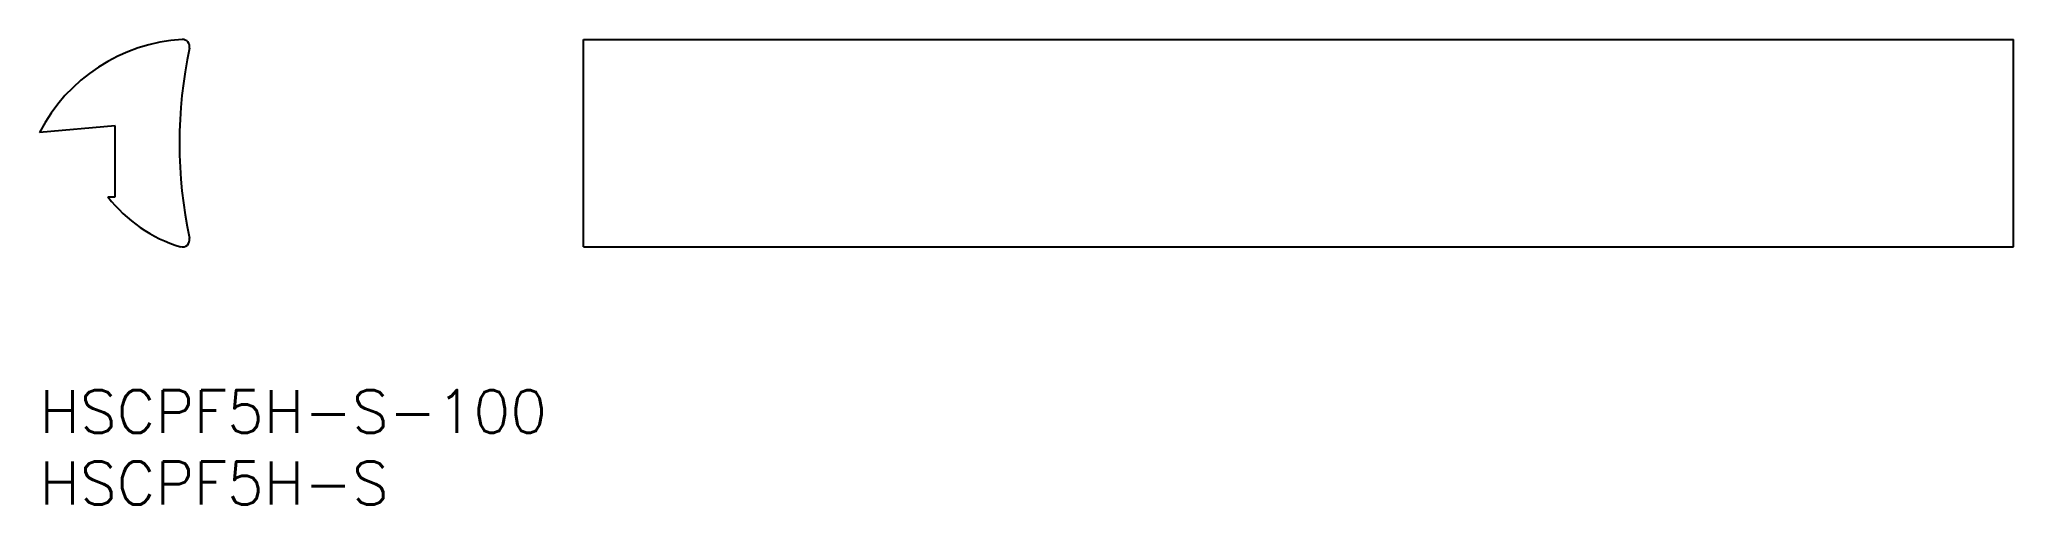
# Model space of a CAD drawing. Extents: x 0 to 138, y -8 to 24.
import ezdxf

# ---------------------------------------------------------------- set-up
doc = ezdxf.new("R2010")
doc.units = 0
doc.header["$LTSCALE"] = 0.5
doc.layers.add('MSM_CONTINUOUS', color=7, linetype='CONTINUOUS')
doc.layers.add('MSM_PART_NUMBER', color=7, linetype='CONTINUOUS')
doc.styles.get("Standard").update_dxf_attribs({"font": 'txt.shx', "height": 3, "bigfont": 'bigfont.shx'})

# ---------------------------------------------------------------- blocks, each defined once
blk = doc.blocks.new('*U6')
at = {"layer": 'MSM_PART_NUMBER'}
blk.add_text('HSCPF5H-S-100', height=3, dxfattribs=at).set_placement((0, -3))
blk = doc.blocks.new('*U7')
at = {"layer": 'MSM_PART_NUMBER'}
blk.add_text('HSCPF5H-S', height=3, dxfattribs=at).set_placement((0, -8))

msp = doc.modelspace()

# ---------------------------------------------------------------- linework, layer by layer
at = {"layer": 'MSM_CONTINUOUS'}
for p, q in [((38.03, 24.5), (138.03, 24.5)), ((38.03, 10), (38.03, 24.5)), ((138.03, 10), (138.03, 24.5)), ((5.29, 18.46), (0, 18)), ((5.29, 13.5), (5.29, 18.46)), ((4.79, 13.5), (5.29, 13.5)), ((38.03, 10), (138.03, 10))]:
    msp.add_line(p, q, dxfattribs=at)
for centre, radius, start, end in [((10.68, 12.52), 12, 93.3679, 152.827), ((41.79, 17.25), 32, 168.0129, 191.9871), ((10, 24), 0.5, 348.0129, 93.3679), ((12.71, 19.6), 10, 217.6241, 253.4151), ((10, 10.5), 0.5, 253.4151, 11.9871)]:
    msp.add_arc(centre, radius, start, end, dxfattribs=at)

# ---------------------------------------------------------------- block references
for name in ['*U6', '*U7']:
    msp.add_blockref(name, (0, 0), dxfattribs=at)

doc.saveas('drawing.dxf')
